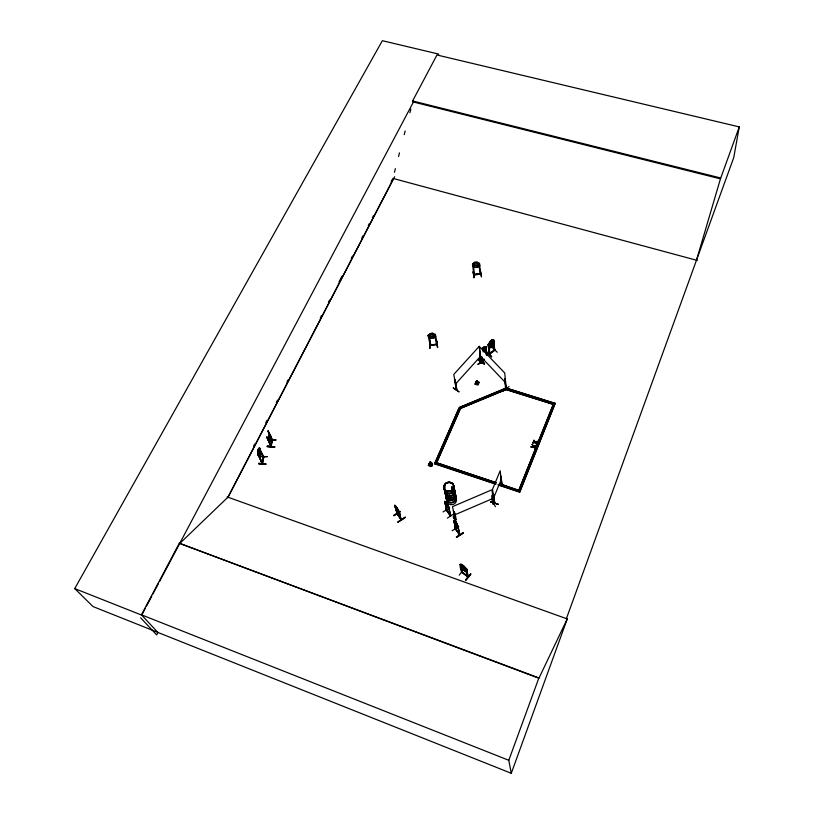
<?xml version="1.0" encoding="UTF-8"?>
<svg xmlns="http://www.w3.org/2000/svg" width="814" height="814" viewBox="0 0 814 814"><rect width="100%" height="100%" fill="white"/><g stroke="black" fill="none" stroke-linecap="round" stroke-linejoin="round"><path stroke-width="1.22" d="M498.148 504.222L490.73 501.933M429.823 465.516L429.894 462.26L431.756 463.807L431.176 465.516L429.823 465.516L429.192 464.438L429.863 462.362L429.192 464.438M272.222 440.313L272.079 439.57M270.513 437.21L272.334 440.659L268.01 430.982L269.465 434.961M429.395 463.817L429.975 462.189M492.897 503.622L493.65 502.971L492.989 503.225M274.603 446.713C252.35 445.39 289.723 448.178 267.287 446.255M265.913 464.275L258.547 463.787L265.913 464.285L265.903 463.726L258.537 463.258M274.613 447.252L267.297 446.805M476.394 384.208L476.668 380.759L478.398 383.18L477.045 384.35L475.915 383.781L476.597 380.83M455.911 519.515C453.856 519.668 457.122 519.057 455.26 520.054L453.459 511.558C456.084 511.212 456.939 529.293 454.588 513.553M494.261 502.564L494.79 502.696M263.807 456.959L259.167 448.066L263.644 457.58L263.838 456.858L262.434 463.675L258.221 454.11M475.946 382.621L476.668 380.759M720.441 178.846L739.265 126.903L436.976 54.986L412.606 100.946L412.749 101.842L720.441 178.846L696.489 260.215M259.391 448.687L259.432 448.087M739.265 126.903L733.75 157.56L566.402 618.62L567.256 618.935L538.909 678.235L179.324 543.253L141.433 614.804L157.835 632.417M461.955 571.906L468.203 576.516L467.378 576.343M461.701 572.12L462.413 572.588M259.931 456.369L267.419 456.654L260.002 456.583M270.899 445.573L270.899 446.652L266.809 437.047L271.204 445.736M270.828 445.716L272.232 439.896L271.225 446.53M272.344 439.723L270.92 446.581L271.316 446.011M271.113 446.214L267.063 437.067M263.248 457.173L263.39 456.481M263.441 456.939L262.179 463.665L257.936 454.232L262.271 463.034M268.661 441.178L268.793 435.225L270.258 436.67L270.37 438.98L269.383 441.117L268.447 437.535L268.885 435.307C271.673 432.834 271.632 442.053 269.322 442.562M257.804 454.853L258.75 456.267L259.9 455.372L260.144 449.399M260.378 453.103L259.91 455.443M483.333 350.854L484.381 349.165L483.506 347.598L482.722 350.763M257.804 451.231L258.353 448.88L258.119 454.965L257.824 451.231L258.903 454.812L259.92 452.604L259.279 449.216C256.837 449.216 260.836 446.581 260.205 449.46M505.514 387.983L506.247 388.644L504.741 372.954L479.232 346.377L453.805 374.379L456.328 390.018L456.43 389.021L456.847 389.438L455.016 379.741L456.176 389.835L456.542 389.011M505.535 388.431L504.853 378.51L505.942 388.431M429.344 465.059L429.884 462.464M481.583 362.495L481.196 362.016M453.296 388.013L459.116 391.91L453.296 387.82M480.962 361.854L480.748 362.606M481.481 363.044L479.985 352.523L480.626 362.668M475.915 383.781L476.587 381.013M396.347 506.939L398.85 512.291M394.434 172.303L395.39 168.661M398.545 156.512L399.491 152.869M404.232 134.646L405.179 130.993M409.91 112.77L410.856 109.127M451.872 487.932L452.584 488.563M451.994 487.851L451.953 488.4M453.113 488.461L452.869 487.891M444.688 485.917L445.146 485.439M479.243 359.412L484.686 363.583L479.253 359.208M492.969 503.184L493.081 503.825L493.783 503.571L491.91 489.794L452.513 506.654L455.26 520.054M455.097 519.525L455.911 519.77M455.199 519.729L455.932 519.444M485.561 347.232L485.877 346.825L486.874 355.535M459.442 534.656L459.432 533.984M459.605 534.747L455.362 528.896M455.402 528.958L454.009 520.594M456.043 529.263L455.616 528.53M481.847 361.06L482.539 360.806M481.339 356.41L481.939 361.274M449.236 508.862C446.662 507.56 451.037 509.839 448.616 506.908L450.518 516.045L450.295 514.997M450.366 515.008L450.081 515.466L448.636 506.929M486.762 352.157L491.737 356.725L486.538 352.34M446.255 509.818L450.396 515.944M446.316 510.113L446.337 510.164C443.62 493.091 443.701 505.372 449.359 508.892M446.937 510.48C446.571 510.49 446.255 510.297 445.187 501.973L445.116 501.923M430.494 465.679L430.291 462.362L431.908 464.428M263.573 457.193L263.716 457.437M262.484 463.583L263.278 457.336M401.282 519.332L397.466 514.306L394.882 505.413L397.059 513.949L401.333 519.383M401.363 519.627L401.027 519.118M397.029 513.614L397.639 513.98M475.752 383.201L476.566 380.921M438.787 54.111L382.366 40.7L74.735 588.593L93.05 606.583L511.284 773.3L567.297 618.833M271.052 439.641L275.997 440.028L271.123 439.733M511.284 773.3L508.791 760.296L538.878 677.93L179.324 543.253M493.325 340.527L493.549 339.977L491.809 340.048L489.997 341.514L488.237 344.536L489.397 354.517L489.967 354.019L489.194 354.355L488.146 344.332L488.817 344.088L489.906 354.161M499.45 484.004L505.667 485.846M494.363 502.93L494.729 502.452M501.933 484.869L500.793 476.129L501.648 485.154M493.386 494.139L494.678 503.001M490.73 501.973L498.158 504.242L490.771 501.648M498.148 484.991L519.678 492.175L555.199 403.286L506.573 388.176L506.094 389.682L553.317 404.375L506.064 389.387L460.358 408.465L459.004 408.038L434.595 463.787L495.757 484.198M533.404 446.784C527.899 448.188 534.676 444.932 534.879 448.504L533.882 446.459L535.754 446.113L533.882 446.459M535.765 446.306L535.968 445.584L533.587 446.041L532.132 444.352L533.109 446.367L531.277 446.703L533.109 446.367M535.113 442.541C529.619 443.956 536.375 440.7 536.589 444.251L535.592 442.226L537.464 441.88L535.592 442.226M537.474 442.063L537.667 441.351L535.297 441.809L537.667 441.351M553.337 404.324L518.772 490.374L553.805 403.144M519.678 492.175L555.199 403.286M531.064 447.232L531.267 446.52M532.773 442.989L532.977 442.277L534.808 441.941L532.977 442.277M535.307 441.992L533.842 440.13L534.818 442.124M493.691 497.812L501.19 479.568M263.502 456.888L259.167 448.066M272.161 440.028L268.01 430.982M474.979 384.147L477.94 385.103L479.243 382.377M474.908 384.005L476.221 381.318L479.181 382.265M434.595 463.787L459.004 408.038M506.064 389.387L505.463 388.227L459.788 407.295L460.409 408.76L435.968 464.245L460.358 408.465L506.094 389.682L505.463 387.932M428.306 465.323C431.267 456.115 436.06 470.299 428.368 465.476M494.332 350.529C494.668 350.854 482.336 359.035 493.996 350.183L493.437 344.129M494.302 350.162L494.597 349.582M494.027 350.437L494.627 349.949M480.921 362.159L481.593 362.403M491.676 345.055L492.144 343.243L491.391 342.368L490.343 344.688L491.076 345.543M446.438 503.032L446.337 504.09L447.741 506.084L446.835 503.744M434.717 334.462L436.477 344.698L437.037 343.986L437.138 344.688L430.087 345.075M473.677 274.369L474.531 274.867L473.178 264.031C470.156 265.7 478.683 259.117 472.456 264.306L473.27 264.275M473.728 274.756L480.748 273.942M430.036 345.207L437.159 344.383M157.977 632.386L156.675 634.9L140.649 617.836M253.53 446.276L254.701 444.027M265.822 422.639L266.992 420.39M276.363 402.381L277.533 400.122M286.894 382.112L288.064 379.863M320.268 317.959L321.438 315.71M328.459 302.198L329.629 299.949M339 281.939L341.931 276.312M351.292 258.303L352.462 256.044M361.833 238.034L363.003 235.785M368.274 225.661L369.444 223.402M372.374 217.776L373.545 215.527M391.107 181.756L392.277 179.507M393.528 178.561L227.92 497.191L179.599 543.63M227.828 497.741L394.648 176.709M145.289 608.434L141.748 615.14L74.735 588.593M146.479 606.196L151.801 596.143M152.981 593.905L158.303 583.852M159.493 581.623L413.431 102.004M488.888 344.129L488.319 344.495L488.695 347.832M474.684 262.423L473.86 265.527L477.085 266.178L478.51 264.988L477.014 262.159L474.633 262.322M494.006 341.717L492.307 344.78L490.476 346.306L488.522 346.245L490.618 341.239L491.218 340.751L492.032 341.717M492.531 346.428L494.23 343.376C494.159 338.736 492.439 346.591 490.476 346.306M453.164 516.829L456.715 523.31L453.479 516.514M481.257 361.986L480.86 362.413M456.105 389.458L456.807 389.519M396.967 513.593L401.17 519.861L398.27 510.398L395.726 506.074M397.67 514.072L397.374 513.492M444.932 485.785L445.156 485.409M481.898 361.009L482.183 361.548L481.532 356.563M481.939 361.365L484.157 359.259M479.019 359.646L484.422 363.817M262.322 462.963L257.936 454.232M262.322 463.349L262.434 462.596M430.107 345.207L428.205 335.205L428.866 335.124L430.759 345.37M480.728 273.758L473.707 274.572M480.769 274.145L473.901 275L473.819 274.328M474.491 274.918L474.47 274.389L479.934 273.758L480.148 274.277L478.856 263.38M489.245 354.273L494.709 349.817M467.358 571.988L465.506 571.754L460.978 567.358M466.056 568.742L467.45 576.688L466.056 568.742L466.971 570.451C462.311 568.854 468.426 571.876 466.778 569.159L462.22 564.723C457.59 561.161 462.149 575.335 462.067 571.896M470.736 573.89L465.608 579.873L465.974 580.29C473.097 571.896 471.947 571.804 465.679 580.036M463.42 567.165L462.881 567.745L463.797 569.281M462.342 572.547L460.999 564.784L460.378 564.519L462.26 564.784L466.778 569.159M462.932 568.477L465.15 570.014L462.932 568.477L460.286 564.448L462.22 564.723M464.122 567.684L465.069 569.841L464.489 569.8M463.339 569.8L459.249 575.132M461.792 572.446L468.03 577.075L466.707 569.118L468.121 576.516M460.551 565.679L463.013 568.406M462.362 572.822L460.948 564.947M460.795 566.198L463.441 570.075L467.429 572.059L464.804 568.03L462.627 566.534L462.942 565.537M460.724 566.137L464.753 568.101L466.208 571.001L462.037 567.897L461.843 566.982L462.647 566.422M463.644 566.066L467.185 570.838L467.307 572.059M395.248 505.952L394.831 505.331L398.575 511.396M485.52 347.263L486.284 354.731M399.633 513.288L396.459 507.885L396.438 509.31L399.114 513.359L396.611 508.536L399.064 513.288M481.288 362.291L484.33 363.838L478.53 360.032M491.442 356.939L486.782 351.953L486.518 352.391M481.084 362.159L478.561 360.032M455.219 379.873L454.588 380.219M479.599 352.92L479.812 352.32L480.901 362.769M455.413 384.157L480.504 356.359L505.647 382.784M452.96 488.553L451.729 488.461M482.214 361.477L484.188 359.513M483.17 351.933L485.256 348.87L485.113 347.67L484.106 346.896L482.356 348.433M482.417 360.622L483.964 359.116M482.448 348.494L484.106 346.896L485.948 346.754L486.131 348.433M485.236 347.12L485.948 346.866M479.721 265.181L477.635 267.226L479.812 265.252M428.123 335.49L430.311 333.567L432.753 333.313L434.422 336.009L433.017 337.149L429.629 336.558L430.26 333.526L432.743 333.241L435.49 334.646M433.587 338.095L435.775 336.182L433.638 338.125L431.166 338.41L428.429 337.088L431.196 338.37M492.236 347.547L497.232 352.238M488.756 347.771L490.73 347.873L492.511 346.388M494.24 350.61L493.253 340.466L493.844 340.11L491.758 339.998M492.063 341.646C490.527 342.44 486.019 347.313 490.506 346.235M484.106 364.041L478.276 360.114M456.593 389.357L455.016 379.741M505.545 388.329L506.023 388.827L504.853 378.51M483.892 360.134L478.164 364.469M483.862 360.114L477.95 364.275L483.862 360.256M480.413 352.961L479.792 352.676M458.262 526.8L456.674 523.137M455.759 529.507L453.937 520.655M457.387 527.218L458.557 527.971M458.526 528.103L453.5 516.625M456.43 536.955L463.095 532.722L463.349 533.19L456.685 537.423L456.41 536.914M456.471 537.108L463.156 532.916M453.876 520.553L455.138 521.265L457.58 525.681L457.773 526.658L454.924 522.598L455.168 521.326L453.876 520.553L455.789 529.517M454.334 521.204L453.703 520.797M455.138 521.265L456.613 523.371M454.202 521.927L453.958 520.512M455.606 522.232L456.969 525.223L456.084 522.914M455.871 525.234L457.417 527.279L454.222 521.825L455.962 525.183M459.483 534.208L457.834 526.027L459.869 534.717M458.75 526.536L452.085 530.738M453.927 513.756L447.374 518.121M404.812 517.989C383.15 531.389 420.207 507.387 398.005 521.947M444.759 501.434L445.93 502.177L444.759 501.434L446.754 510.683M445.126 502.116L444.505 501.709M443.05 511.935L449.694 507.875M396.723 507.651L397.883 509.818M395.818 508.557L398.982 513.939L395.93 508.567M396.998 508.791L397.598 511.06M397.446 509.462L398.056 511.721M396.947 510.052L395.238 506.664L399.318 512.82L398.412 512.067M400.62 518.894L398.494 510.877M398.921 511.497C393.844 502.391 400.834 513.888 398.26 511.019M400.284 511.375L393.65 515.516L400.437 511.507M400.457 511.518L393.874 515.852M398.952 513.868L399.989 514.529M395.187 506.023L394.576 505.616M395.462 507.315L397.781 509.991M271.042 445.97L266.809 437.047M494.505 349.633L494.749 350.152M445.329 485.989L444.688 485.775M451.912 487.667L452.482 487.505M452.106 487.881L452.859 487.627M434.849 334.727L435.378 334.391L434.849 334.615M462.26 564.784L461.477 565.221L461.67 566.147L465.852 569.261L464.356 566.351M489.753 353.5L489.916 354.1M493.671 503.612L492.867 503.408M495.38 506.684L492.216 500.04M454.232 511.507L453.459 511.558M491.951 495.35C492.643 493.152 492.002 502.665 493.081 503.825L493.172 503.825M454.243 515.069L493.05 498.422M505.484 388.532L459.788 407.295M473.036 271.968L474.063 277.767L473.351 271.734M473.992 277.564L473.372 271.734M429.7 342.022L429.904 348.473L429.721 342.012M430.118 344.8L430.85 345.339M430.81 345.39L428.795 335.297M480.728 274.196L480.708 273.565M429.914 463.359L431.756 463.807M476.444 382.193L478.235 382.6M461.945 572.13L468.223 576.739M467.643 576.353L467.429 576.617M532.132 444.352L533.597 446.235L535.968 445.584M476.251 262.464L475.478 262.556L474.888 264.112L475.803 265.435L477.299 264.591L476.241 262.403M479.517 263.502L477.014 262.088M472.741 266.056L475.234 267.501L477.635 267.226M480.423 271.133L481.481 276.913L480.443 270.92M428.225 335.419L428.866 335.124M437.566 347.415L436.976 341.188L437.556 347.405M430.789 344.861L436.406 344.23M451.831 488.064L452.462 488.654M463.827 568.732L462.871 568.823L464.245 569.19L465.923 571.102L464.56 569.281M480.647 273.931L479.497 263.298M268.742 436.243L269.841 437.332L269.403 439.55L268.671 436.986M271.194 439.458L275.936 439.906M491.982 341.666L493.162 343.722L490.873 346.591L489.56 346.622L490.13 343.111L490.903 343.946L491.982 341.636L494.057 341.768M267.287 446.316L274.684 446.886M258.221 449.898L259.371 450.956L258.913 453.225L258.069 450.661M259.9 455.372L258.74 456.359M397.313 513.705L401.353 519.658L398.545 510.734M450.407 515.75L446.703 510.47M455.698 529.222L455.352 528.754M412.606 100.946L720.594 177.971M392.857 178.378L697.252 260.429M555.199 403.581L506.573 388.176M459.055 408.333L460.409 408.76M496.265 482.621L436.477 462.688L496.296 482.885M499.857 483.811L520.207 490.852M499.888 484.076L519.006 490.455M434.534 463.512L495.726 483.923M498.117 484.727L519.658 491.91M494.729 502.452L494.352 502.971L492.572 489.173L500.183 470.726L501.699 484.829M227.187 496.927L567.256 618.935M141.433 614.804L508.791 760.296M462.016 572.12L460.348 564.377M472.659 266.015L475.264 267.46M263.39 457.56L259.045 448.697M394.759 505.382L395.757 506.135M395.411 507.234L396.418 507.997M460.195 564.733L460.775 565.16M465.883 568.966L466.453 569.393M486.07 348.392L484.686 351.607M481.318 362.993L479.263 346.306L481.206 362.413M480.087 274.247L479.945 273.616L480.657 273.769M473.85 274.969L472.537 264.112M502.045 484.9L501.058 476.221M446.672 509.961L450.773 515.862L448.941 507.529M459.534 534.93L455.789 529.365M509.004 386.599L503.276 390.903M431.278 463.359L430.199 462.189L430.606 463.197M535.602 442.409L536.782 443.569M533.892 446.652L535.073 447.812M535.103 442.358L536.589 444.251M533.394 446.591L534.879 448.504M444.739 501.566L445.166 502.014M448.321 507.122C450.152 509.31 446.428 500.956 445.512 502.513L446.825 505.626L448.534 507.498L447.354 504.171L449.002 507.6M457.58 526.312L457.967 526.872M455.637 528.815L459.839 534.737M476.984 380.921L478.398 383.18M477.767 382.183L476.882 380.759L477.106 382.031M430.26 462.464L431.695 465.059M268.264 431.003L272.527 439.947M476.953 381.013L478.205 383.76M430.179 462.535L431.176 465.516M394.831 505.331L397.537 514.519M398.952 511.396L399.389 512.779M477.716 384.188L476.872 381.084L477.045 384.35M457.814 526.159L459.615 534.971M428.113 335.419L428.429 337.088M435.378 334.391L437.199 344.617M491.992 496.286L493.009 503.856M493.64 494.23L494.709 503.011M479.843 356.359L480.575 362.729M482.132 357.356L482.59 361.162L481.939 357.214M485.693 346.683L486.691 355.392M485.52 349.613L485.948 353.337M489.051 347.67L489.652 353.927M493.793 340.069L494.739 350.244M493.549 339.977L494.576 349.989M436.955 341.188L437.545 347.609M452.91 488.013L452.798 487.779A5.026 4.609 -12.1 0 0 451.709 487.159M453.754 488.705A4.955 4.548 -12.1 0 1 451.811 495.787A4.955 4.548 -12.1 0 1 444.973 492.439M451.709 487.352A4.955 4.548 -12.1 0 1 452.838 487.901L452.818 487.637A5.026 4.609 -12.1 0 0 451.689 487.037A4.965 4.548 -12.1 0 1 452.757 487.505M453.785 488.522A5.026 4.609 -12.1 0 1 451.19 495.93A5.026 4.609 -12.1 0 1 444.871 491.107M454.812 491.697A4.955 4.548 -12.1 0 1 450.325 498.199A4.955 4.548 -12.1 0 1 445.706 492.073M454.802 491.605A4.955 4.548 -12.1 0 1 450.315 498.107A4.955 4.548 -12.1 0 1 445.685 491.992M453.978 487.148A5.047 4.63 -12 0 1 449.409 493.762A5.047 4.63 -12 0 1 444.688 487.535M453.683 488.308A4.965 4.548 -12.1 0 1 451.119 495.604A4.965 4.548 -12.1 0 1 444.882 490.852M453.947 487.311A4.976 4.558 -12 0 1 449.43 493.844A4.976 4.558 -12 0 1 444.78 487.698M453.764 488.4A5.026 4.609 -12.1 0 1 451.17 495.807A5.026 4.609 -12.1 0 1 444.841 490.984M453.958 487.026A5.047 4.63 -12 0 1 449.379 493.64A5.047 4.63 -12 0 1 444.668 487.413M453.866 486.914A4.986 4.569 -12 0 1 450 493.376A4.986 4.569 -12 0 1 444.373 488.461M455.728 496.418A4.904 4.508 -12.1 0 1 451.933 502.808A4.904 4.508 -12.1 0 1 446.387 497.944M455.087 495.126A4.976 4.569 -12.1 0 1 454.884 501.037A4.976 4.569 -12.1 0 1 448.565 502.065A4.976 4.569 -12.1 0 1 446.591 496.52M455.453 497.283A4.894 4.508 -12.1 0 1 452.93 504.517A4.894 4.508 -12.1 0 1 446.784 499.806M454.843 491.921A4.935 4.528 -12.1 0 1 450.376 498.392A4.935 4.528 -12.1 0 1 445.767 492.297M454.65 492.908A4.996 4.589 -12.1 0 1 452.075 500.264A4.996 4.589 -12.1 0 1 445.797 495.472M455.657 496.031A4.904 4.508 -12.1 0 1 451.21 502.482A4.904 4.508 -12.1 0 1 446.632 496.408M454.619 493.081A4.925 4.528 -12.1 0 1 452.085 500.345A4.925 4.528 -12.1 0 1 445.899 495.614M445.777 495.36A4.996 4.589 -12.1 0 0 452.055 500.152A4.996 4.589 -12.1 0 0 454.619 492.785A4.925 4.528 -12.1 0 1 452.004 499.949A4.925 4.528 -12.1 0 1 445.818 495.227M489.896 344.597L490.995 345.024L490.12 347.079L491.33 345.004L492.755 344.953L491.625 344.505L492.48 342.562L491.3 344.515L489.967 344.515M489.997 341.514L489.387 345.024L490.7 345.004L492.999 342.114L491.778 339.937L489.997 341.514M431.145 333.75L430.748 335.928L432.448 336.365L433.017 334.941L431.145 333.75M399.593 513.237L399.959 514.652L399.593 513.237M447.039 491.168A4.996 4.579 -12 0 0 453.825 486.029A4.996 4.579 -12 0 0 445.807 483.333A5.006 4.579 -12 0 0 447.039 491.188A5.006 4.579 -12 0 0 453.846 486.1A5.006 4.579 -12 0 0 445.818 483.414A5.006 4.579 -12 0 0 447.049 491.259A5.006 4.579 -12 0 0 453.836 486.029A5.006 4.579 -12 0 0 445.807 483.343A4.996 4.579 -12 0 0 447.039 491.168A4.976 4.558 -12 0 0 453.805 486.029A4.976 4.558 -12 0 0 445.828 483.353A4.976 4.558 -12 0 0 447.049 491.157M447.079 491.371A4.986 4.569 -12 0 0 453.856 486.233A4.986 4.569 -12 0 0 445.858 483.557A4.986 4.569 -12 0 0 447.079 491.371A4.976 4.558 -12 0 0 453.836 486.233A4.976 4.558 -12 0 0 445.869 483.557A4.976 4.558 -12 0 0 447.089 491.351"/></g></svg>
